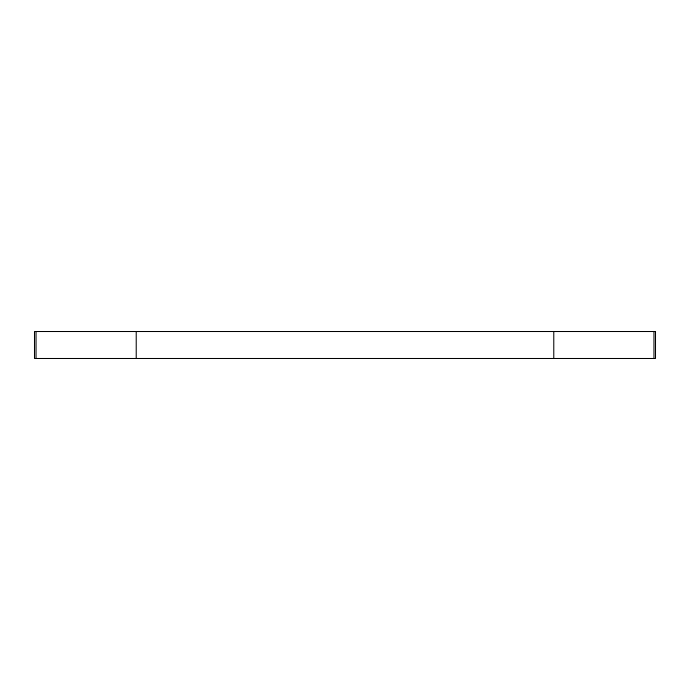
<?xml version="1.0" encoding="UTF-8"?>
<svg xmlns="http://www.w3.org/2000/svg" width="690" height="690" viewBox="0 0 690 690"><rect width="100%" height="100%" fill="white"/><g stroke="black" fill="none" stroke-linecap="round" stroke-linejoin="round"><path stroke-width="1.03" d="M653.956 331.511L653.956 358.49M553.777 331.511L553.777 358.49M136.223 331.511L136.223 358.49M36.044 331.511L36.044 358.49M655.5 331.511L34.5 331.511L34.5 358.49L655.5 358.49L655.5 331.511"/></g></svg>
